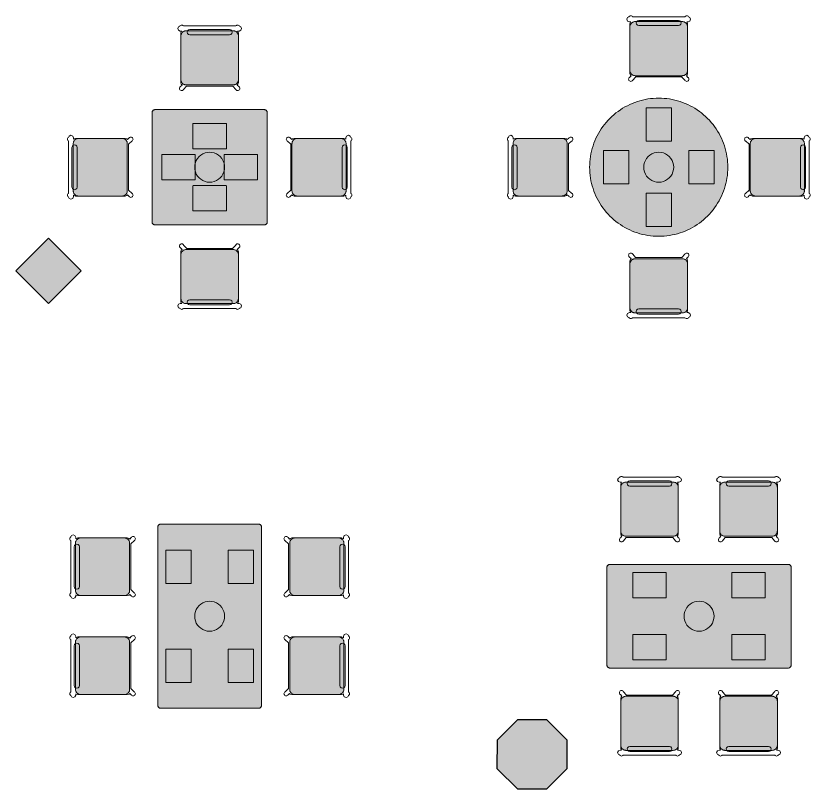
# Model space of a CAD drawing. Extents: x 2172.2 to 2210.6, y 415.3 to 458.1.
# Drawn here: x 2197.55 to 2204.45, y 428.21 to 434.93 of the extents above; entities that cross this region are included whole.
import ezdxf

# ---------------------------------------------------------------- set-up
doc = ezdxf.new("R2010")
doc.units = 0
for name, color, linetype, lineweight in [('AYAA_BR_CHAIRS', 7, 'CONTINUOUS', 18), ('AYAA_BR_COLUMNS', 8, 'CONTINUOUS', 30), ('AYAA_BR_FINE_DETAIL', 8, 'CONTINUOUS', 9), ('AYAA_BR_TABLES', 7, 'CONTINUOUS', 18), ('AYAA_BR_WALLS', 7, 'CONTINUOUS', 30)]:
    doc.layers.add(name, color=color, linetype=linetype, lineweight=lineweight)

# ---------------------------------------------------------------- blocks, each defined once
blk = doc.blocks.new('AYAA_BR_ARCHITECTURE')
at = {"layer": 'AYAA_BR_COLUMNS', "true_color": 0xc2b092}
for points in [[(8.11926, -1.283904), (7.83642, -1.566743), (7.553612, -1.283869), (7.83642, -1.001064)], [(11.911421, -5.785677), (11.734645, -5.608903), (11.734677, -5.358869), (11.911421, -5.182129), (12.161419, -5.182129), (12.338195, -5.358905), (12.338195, -5.608903), (12.161419, -5.785677)]]:
    blk.add_hatch(color=256, dxfattribs=at).paths.add_polyline_path(points)
at = {"layer": 'AYAA_BR_COLUMNS', "linetype": 'CONTINUOUS', "lineweight": -2}
for points in [[(8.11926, -1.283904), (7.83642, -1.566743), (7.553612, -1.283869), (7.83642, -1.001064)], [(11.911421, -5.785677), (11.734645, -5.608903), (11.734677, -5.358869), (11.911421, -5.182129), (12.161419, -5.182129), (12.338195, -5.358905), (12.338195, -5.608903), (12.161419, -5.785677)]]:
    blk.add_lwpolyline(points, close=True, dxfattribs=at)
blk = doc.blocks.new('AYAA_BR_TABLE_ROUND')
at = {"true_color": 0xefe8d6}
blk.add_hatch(color=256, dxfattribs=at).paths.add_polyline_path([(-0.523498, -0.293173), (-0.534604, -0.272394), (-0.544886, -0.251196), (-0.554328, -0.22961), (-0.562915, -0.20767), (-0.570634, -0.18541), (-0.577473, -0.162864), (-0.583422, -0.140067), (-0.588471, -0.117054), (-0.592613, -0.093861), (-0.595841, -0.070522), (-0.59815, -0.047075), (-0.599537, -0.023556), (-0.6, 0), (-0.599537, 0.023556), (-0.59815, 0.047075), (-0.595841, 0.070522), (-0.592613, 0.093861), (-0.588471, 0.117054), (-0.583422, 0.140067), (-0.577473, 0.162864), (-0.570634, 0.18541), (-0.562915, 0.20767), (-0.554328, 0.22961), (-0.544886, 0.251196), (-0.534604, 0.272394), (-0.523498, 0.293173), (-0.511584, 0.313499), (-0.498882, 0.333342), (-0.48541, 0.352671), (-0.47119, 0.371456), (-0.456244, 0.389669), (-0.440594, 0.40728), (-0.424264, 0.424264), (-0.40728, 0.440594), (-0.389669, 0.456244), (-0.371456, 0.47119), (-0.352671, 0.48541), (-0.333342, 0.498882), (-0.313499, 0.511584), (-0.293173, 0.523498), (-0.272394, 0.534604), (-0.251196, 0.544886), (-0.22961, 0.554328), (-0.20767, 0.562915), (-0.18541, 0.570634), (-0.162864, 0.577473), (-0.140067, 0.583422), (-0.117054, 0.588471), (-0.093861, 0.592613), (-0.070522, 0.595841), (-0.047075, 0.59815), (-0.023556, 0.599537), (0, 0.6), (0.023556, 0.599537), (0.047075, 0.59815), (0.070522, 0.595841), (0.093861, 0.592613), (0.117054, 0.588471), (0.140067, 0.583422), (0.162864, 0.577473), (0.18541, 0.570634), (0.20767, 0.562915), (0.22961, 0.554328), (0.251196, 0.544886), (0.272394, 0.534604), (0.293173, 0.523498), (0.313499, 0.511584), (0.333342, 0.498882), (0.352671, 0.48541), (0.371456, 0.47119), (0.389669, 0.456244), (0.40728, 0.440594), (0.424264, 0.424264), (0.440594, 0.40728), (0.456244, 0.389669), (0.47119, 0.371456), (0.48541, 0.352671), (0.498882, 0.333342), (0.511584, 0.313499), (0.523498, 0.293173), (0.534604, 0.272394), (0.544886, 0.251196), (0.554328, 0.22961), (0.562915, 0.20767), (0.570634, 0.18541), (0.577473, 0.162864), (0.583422, 0.140067), (0.588471, 0.117054), (0.592613, 0.093861), (0.595841, 0.070522), (0.59815, 0.047075), (0.599537, 0.023556), (0.6, 0), (0.599537, -0.023556), (0.59815, -0.047075), (0.595841, -0.070522), (0.592613, -0.093861), (0.588471, -0.117054), (0.583422, -0.140067), (0.577473, -0.162864), (0.570634, -0.18541), (0.562915, -0.20767), (0.554328, -0.22961), (0.544886, -0.251196), (0.534604, -0.272394), (0.523498, -0.293173), (0.511584, -0.313499), (0.498882, -0.333342), (0.48541, -0.352671), (0.47119, -0.371456), (0.456244, -0.389669), (0.440594, -0.40728), (0.424264, -0.424264), (0.40728, -0.440594), (0.389669, -0.456244), (0.371456, -0.47119), (0.352671, -0.48541), (0.333342, -0.498882), (0.313499, -0.511584), (0.293173, -0.523498), (0.272394, -0.534604), (0.251196, -0.544886), (0.22961, -0.554328), (0.20767, -0.562915), (0.18541, -0.570634), (0.162864, -0.577473), (0.140067, -0.583422), (0.117054, -0.588471), (0.093861, -0.592613), (0.070522, -0.595841), (0.047075, -0.59815), (0.023556, -0.599537), (0, -0.6), (-0.023556, -0.599537), (-0.047075, -0.59815), (-0.070522, -0.595841), (-0.093861, -0.592613), (-0.117054, -0.588471), (-0.140067, -0.583422), (-0.162864, -0.577473), (-0.18541, -0.570634), (-0.20767, -0.562915), (-0.22961, -0.554328), (-0.251196, -0.544886), (-0.272394, -0.534604), (-0.293173, -0.523498), (-0.313499, -0.511584), (-0.333342, -0.498882), (-0.352671, -0.48541), (-0.371456, -0.47119), (-0.389669, -0.456244), (-0.40728, -0.440594), (-0.424264, -0.424264), (-0.440594, -0.40728), (-0.456244, -0.389669), (-0.47119, -0.371456), (-0.48541, -0.352671), (-0.498882, -0.333342), (-0.511584, -0.313499)])
at = {"color": 0, "linetype": 'CONTINUOUS', "lineweight": -2}
blk.add_lwpolyline([(-0.498882, -0.333342), (-0.511584, -0.313499), (-0.523498, -0.293173), (-0.534604, -0.272394), (-0.544886, -0.251196), (-0.554328, -0.22961), (-0.562915, -0.20767), (-0.570634, -0.18541), (-0.577473, -0.162864), (-0.583422, -0.140067), (-0.588471, -0.117054), (-0.592613, -0.093861), (-0.595841, -0.070522), (-0.59815, -0.047075), (-0.599537, -0.023556), (-0.6, 0), (-0.599537, 0.023556), (-0.59815, 0.047075), (-0.595841, 0.070522), (-0.592613, 0.093861), (-0.588471, 0.117054), (-0.583422, 0.140067), (-0.577473, 0.162864), (-0.570634, 0.18541), (-0.562915, 0.20767), (-0.554328, 0.22961), (-0.544886, 0.251196), (-0.534604, 0.272394), (-0.523498, 0.293173), (-0.511584, 0.313499), (-0.498882, 0.333342), (-0.48541, 0.352671), (-0.47119, 0.371456), (-0.456244, 0.389669), (-0.440594, 0.40728), (-0.424264, 0.424264), (-0.40728, 0.440594), (-0.389669, 0.456244), (-0.371456, 0.47119), (-0.352671, 0.48541), (-0.333342, 0.498882), (-0.313499, 0.511584), (-0.293173, 0.523498), (-0.272394, 0.534604), (-0.251196, 0.544886), (-0.22961, 0.554328), (-0.20767, 0.562915), (-0.18541, 0.570634), (-0.162864, 0.577473), (-0.140067, 0.583422), (-0.117054, 0.588471), (-0.093861, 0.592613), (-0.070522, 0.595841), (-0.047075, 0.59815), (-0.023556, 0.599537), (0, 0.6), (0.023556, 0.599537), (0.047075, 0.59815), (0.070522, 0.595841), (0.093861, 0.592613), (0.117054, 0.588471), (0.140067, 0.583422), (0.162864, 0.577473), (0.18541, 0.570634), (0.20767, 0.562915), (0.22961, 0.554328), (0.251196, 0.544886), (0.272394, 0.534604), (0.293173, 0.523498), (0.313499, 0.511584), (0.333342, 0.498882), (0.352671, 0.48541), (0.371456, 0.47119), (0.389669, 0.456244), (0.40728, 0.440594), (0.424264, 0.424264), (0.440594, 0.40728), (0.456244, 0.389669), (0.47119, 0.371456), (0.48541, 0.352671), (0.498882, 0.333342), (0.511584, 0.313499), (0.523498, 0.293173), (0.534604, 0.272394), (0.544886, 0.251196), (0.554328, 0.22961), (0.562915, 0.20767), (0.570634, 0.18541), (0.577473, 0.162864), (0.583422, 0.140067), (0.588471, 0.117054), (0.592613, 0.093861), (0.595841, 0.070522), (0.59815, 0.047075), (0.599537, 0.023556), (0.6, 0), (0.599537, -0.023556), (0.59815, -0.047075), (0.595841, -0.070522), (0.592613, -0.093861), (0.588471, -0.117054), (0.583422, -0.140067), (0.577473, -0.162864), (0.570634, -0.18541), (0.562915, -0.20767), (0.554328, -0.22961), (0.544886, -0.251196), (0.534604, -0.272394), (0.523498, -0.293173), (0.511584, -0.313499), (0.498882, -0.333342), (0.48541, -0.352671), (0.47119, -0.371456), (0.456244, -0.389669), (0.440594, -0.40728), (0.424264, -0.424264), (0.40728, -0.440594), (0.389669, -0.456244), (0.371456, -0.47119), (0.352671, -0.48541), (0.333342, -0.498882), (0.313499, -0.511584), (0.293173, -0.523498), (0.272394, -0.534604), (0.251196, -0.544886), (0.22961, -0.554328), (0.20767, -0.562915), (0.18541, -0.570634), (0.162864, -0.577473), (0.140067, -0.583422), (0.117054, -0.588471), (0.093861, -0.592613), (0.070522, -0.595841), (0.047075, -0.59815), (0.023556, -0.599537), (0, -0.6), (-0.023556, -0.599537), (-0.047075, -0.59815), (-0.070522, -0.595841), (-0.093861, -0.592613), (-0.117054, -0.588471), (-0.140067, -0.583422), (-0.162864, -0.577473), (-0.18541, -0.570634), (-0.20767, -0.562915), (-0.22961, -0.554328), (-0.251196, -0.544886), (-0.272394, -0.534604), (-0.293173, -0.523498), (-0.313499, -0.511584), (-0.333342, -0.498882), (-0.352671, -0.48541), (-0.371456, -0.47119), (-0.389669, -0.456244), (-0.40728, -0.440594), (-0.424264, -0.424264), (-0.440594, -0.40728), (-0.456244, -0.389669), (-0.47119, -0.371456), (-0.48541, -0.352671)], close=True, dxfattribs=at)
at = {"layer": 'AYAA_BR_FINE_DETAIL', "linetype": 'CONTINUOUS', "lineweight": -2}
for points in [[(-0.143999, 0.479733), (-0.143, 0.48), (0.143, 0.48), (0.143999, 0.479733), (0.144733, 0.478999), (0.145, 0.478), (0.145, 0.262), (0.144733, 0.261001), (0.143999, 0.260267), (0.143, 0.26), (-0.143, 0.26), (-0.143999, 0.260267), (-0.144733, 0.261001), (-0.145, 0.262), (-0.145, 0.478), (-0.144733, 0.478999)], [(-0.227, 0.11), (-0.226001, 0.109733), (-0.225267, 0.108999), (-0.225, 0.108), (-0.225, -0.108), (-0.225267, -0.108999), (-0.226001, -0.109733), (-0.227, -0.11), (-0.513, -0.11), (-0.513999, -0.109733), (-0.514733, -0.108999), (-0.515, -0.108), (-0.515, 0.108), (-0.514733, 0.108999), (-0.513999, 0.109733), (-0.513, 0.11)], [(-0.123637, 0.040172), (-0.115831, 0.059019), (-0.105172, 0.076412), (-0.091924, 0.091924), (-0.076412, 0.105172), (-0.059019, 0.115831), (-0.040172, 0.123637), (-0.020336, 0.128399), (0, 0.13), (0.020336, 0.128399), (0.040172, 0.123637), (0.059019, 0.115831), (0.076412, 0.105172), (0.091924, 0.091924), (0.105172, 0.076412), (0.115831, 0.059019), (0.123637, 0.040172), (0.128399, 0.020336), (0.13, 0), (0.128399, -0.020336), (0.123637, -0.040172), (0.115831, -0.059019), (0.105172, -0.076412), (0.091924, -0.091924), (0.076412, -0.105172), (0.059019, -0.115831), (0.040172, -0.123637), (0.020336, -0.128399), (0, -0.13), (-0.020336, -0.128399), (-0.040172, -0.123637), (-0.059019, -0.115831), (-0.076412, -0.105172), (-0.091924, -0.091924), (-0.105172, -0.076412), (-0.115831, -0.059019), (-0.123637, -0.040172), (-0.128399, -0.020336), (-0.13, 0), (-0.128399, 0.020336)], [(0.225, -0.108), (0.225, 0.108), (0.225267, 0.108999), (0.226001, 0.109733), (0.227, 0.11), (0.513, 0.11), (0.513999, 0.109733), (0.514733, 0.108999), (0.515, 0.108), (0.515, -0.108), (0.514733, -0.108999), (0.513999, -0.109733), (0.513, -0.11), (0.227, -0.11), (0.226001, -0.109733), (0.225267, -0.108999)], [(-0.143, -0.26), (0.143, -0.26), (0.143999, -0.260267), (0.144733, -0.261001), (0.145, -0.262), (0.145, -0.478), (0.144733, -0.478999), (0.143999, -0.479733), (0.143, -0.48), (-0.143, -0.48), (-0.143999, -0.479733), (-0.144733, -0.478999), (-0.145, -0.478), (-0.145, -0.262), (-0.144733, -0.261001), (-0.143999, -0.260267)]]:
    blk.add_lwpolyline(points, close=True, dxfattribs=at)
blk = doc.blocks.new('AYAA_BR_CHAIR_OLIVE')
at = {"true_color": 0xd7dec3}
blk.add_hatch(color=256, dxfattribs=at).paths.add_polyline_path([(-0.247475, -0.204863), (-0.248872, -0.200013), (-0.249717, -0.195038), (-0.25, -0.19), (-0.25, 0.19), (-0.249717, 0.195038), (-0.248872, 0.200013), (-0.247475, 0.204863), (-0.245544, 0.209525), (-0.243103, 0.213941), (-0.240182, 0.218057), (-0.23682, 0.22182), (-0.233057, 0.225182), (-0.228941, 0.228103), (-0.224525, 0.230544), (-0.219863, 0.232475), (-0.215013, 0.233872), (-0.210038, 0.234717), (-0.205, 0.235), (0.205, 0.235), (0.210038, 0.234717), (0.215013, 0.233872), (0.219863, 0.232475), (0.224525, 0.230544), (0.228941, 0.228103), (0.233057, 0.225182), (0.23682, 0.22182), (0.240182, 0.218057), (0.243103, 0.213941), (0.245544, 0.209525), (0.247475, 0.204863), (0.248872, 0.200013), (0.249717, 0.195038), (0.25, 0.19), (0.25, -0.19), (0.249717, -0.195038), (0.248872, -0.200013), (0.247475, -0.204863), (0.245544, -0.209525), (0.243103, -0.213941), (0.240182, -0.218057), (0.23682, -0.22182), (0.233057, -0.225182), (0.228941, -0.228103), (0.224525, -0.230544), (0.219863, -0.232475), (0.215013, -0.233872), (0.210038, -0.234717), (0.205, -0.235), (-0.205, -0.235), (-0.210038, -0.234717), (-0.215013, -0.233872), (-0.219863, -0.232475), (-0.224525, -0.230544), (-0.228941, -0.228103), (-0.233057, -0.225182), (-0.23682, -0.22182), (-0.240182, -0.218057), (-0.243103, -0.213941), (-0.245544, -0.209525)])
at = {"color": 0, "linetype": 'CONTINUOUS', "lineweight": -2}
for points in [[(-0.255, -0.233), (-0.242972, -0.233), (-0.245992, -0.22998), (-0.25, -0.215), (-0.25, 0.215), (-0.245992, 0.22998), (-0.240149, 0.235823), (-0.252556, 0.249383), (-0.254118, 0.250179), (-0.258321, 0.254382), (-0.26102, 0.259679), (-0.26195, 0.26555), (-0.26102, 0.271421), (-0.258321, 0.276718), (-0.254118, 0.280921), (-0.248821, 0.28362), (-0.24295, 0.28455), (-0.237079, 0.28362), (-0.231782, 0.280921), (-0.227579, 0.276718), (-0.22608, 0.273776), (-0.20172, 0.24715), (-0.200943, 0.245), (0.200943, 0.245), (0.20172, 0.24715), (0.22608, 0.273776), (0.227579, 0.276718), (0.231782, 0.280921), (0.237079, 0.28362), (0.24295, 0.28455), (0.248821, 0.28362), (0.254118, 0.280921), (0.258321, 0.276718), (0.26102, 0.271421), (0.26195, 0.26555), (0.26102, 0.259679), (0.258321, 0.254382), (0.254118, 0.250179), (0.252556, 0.249383), (0.240149, 0.235823), (0.245992, 0.22998), (0.25, 0.215), (0.25, -0.215), (0.245992, -0.22998), (0.242972, -0.233), (0.255, -0.233), (0.270556, -0.239444), (0.277, -0.255), (0.270556, -0.270556), (0.259027, -0.275332), (0.258321, -0.276718), (0.254118, -0.280921), (0.248821, -0.28362), (0.24295, -0.28455), (0.237079, -0.28362), (0.231782, -0.280921), (0.227861, -0.277), (-0.227861, -0.277), (-0.231782, -0.280921), (-0.237079, -0.28362), (-0.24295, -0.28455), (-0.248821, -0.28362), (-0.254118, -0.280921), (-0.258321, -0.276718), (-0.259027, -0.275332), (-0.270556, -0.270556), (-0.277, -0.255), (-0.270556, -0.239444)], [(-0.247475, -0.204863), (-0.248872, -0.200013), (-0.249717, -0.195038), (-0.25, -0.19), (-0.25, 0.19), (-0.249717, 0.195038), (-0.248872, 0.200013), (-0.247475, 0.204863), (-0.245544, 0.209525), (-0.243103, 0.213941), (-0.240182, 0.218057), (-0.23682, 0.22182), (-0.233057, 0.225182), (-0.228941, 0.228103), (-0.224525, 0.230544), (-0.219863, 0.232475), (-0.215013, 0.233872), (-0.210038, 0.234717), (-0.205, 0.235), (0.205, 0.235), (0.210038, 0.234717), (0.215013, 0.233872), (0.219863, 0.232475), (0.224525, 0.230544), (0.228941, 0.228103), (0.233057, 0.225182), (0.23682, 0.22182), (0.240182, 0.218057), (0.243103, 0.213941), (0.245544, 0.209525), (0.247475, 0.204863), (0.248872, 0.200013), (0.249717, 0.195038), (0.25, 0.19), (0.25, -0.19), (0.249717, -0.195038), (0.248872, -0.200013), (0.247475, -0.204863), (0.245544, -0.209525), (0.243103, -0.213941), (0.240182, -0.218057), (0.23682, -0.22182), (0.233057, -0.225182), (0.228941, -0.228103), (0.224525, -0.230544), (0.219863, -0.232475), (0.215013, -0.233872), (0.210038, -0.234717), (0.205, -0.235), (-0.205, -0.235), (-0.210038, -0.234717), (-0.215013, -0.233872), (-0.219863, -0.232475), (-0.224525, -0.230544), (-0.228941, -0.228103), (-0.233057, -0.225182), (-0.23682, -0.22182), (-0.240182, -0.218057), (-0.243103, -0.213941), (-0.245544, -0.209525)], [(-0.183735, -0.203506), (-0.1725, -0.2005), (0.1725, -0.2005), (0.183735, -0.203506), (0.191994, -0.211765), (0.195, -0.223), (0.191994, -0.234235), (0.183735, -0.242494), (0.1725, -0.2455), (-0.1725, -0.2455), (-0.183735, -0.242494), (-0.191994, -0.234235), (-0.195, -0.223), (-0.191994, -0.211765)]]:
    blk.add_lwpolyline(points, close=True, dxfattribs=at)
blk = doc.blocks.new('AYAA_BR_TABLE_SQUARE')
at = {"true_color": 0xefe8d6}
blk.add_hatch(color=256, dxfattribs=at).paths.add_polyline_path([(-0.5, -0.475), (-0.5, 0.475), (-0.499786, 0.478263), (-0.499148, 0.48147), (-0.498097, 0.484567), (-0.496651, 0.4875), (-0.494834, 0.490219), (-0.492678, 0.492678), (-0.490219, 0.494834), (-0.4875, 0.496651), (-0.484567, 0.498097), (-0.48147, 0.499148), (-0.478263, 0.499786), (-0.475, 0.5), (0.475, 0.5), (0.478263, 0.499786), (0.48147, 0.499148), (0.484567, 0.498097), (0.4875, 0.496651), (0.490219, 0.494834), (0.492678, 0.492678), (0.494834, 0.490219), (0.496651, 0.4875), (0.498097, 0.484567), (0.499148, 0.48147), (0.499786, 0.478263), (0.5, 0.475), (0.5, -0.475), (0.499786, -0.478263), (0.499148, -0.48147), (0.498097, -0.484567), (0.496651, -0.4875), (0.494834, -0.490219), (0.492678, -0.492678), (0.490219, -0.494834), (0.4875, -0.496651), (0.484567, -0.498097), (0.48147, -0.499148), (0.478263, -0.499786), (0.475, -0.5), (-0.475, -0.5), (-0.478263, -0.499786), (-0.48147, -0.499148), (-0.484567, -0.498097), (-0.4875, -0.496651), (-0.490219, -0.494834), (-0.492678, -0.492678), (-0.494834, -0.490219), (-0.496651, -0.4875), (-0.498097, -0.484567), (-0.499148, -0.48147), (-0.499786, -0.478263)])
at = {"color": 0, "linetype": 'CONTINUOUS', "lineweight": -2}
blk.add_lwpolyline([(-0.5, -0.475), (-0.5, 0.475), (-0.499786, 0.478263), (-0.499148, 0.48147), (-0.498097, 0.484567), (-0.496651, 0.4875), (-0.494834, 0.490219), (-0.492678, 0.492678), (-0.490219, 0.494834), (-0.4875, 0.496651), (-0.484567, 0.498097), (-0.48147, 0.499148), (-0.478263, 0.499786), (-0.475, 0.5), (0.475, 0.5), (0.478263, 0.499786), (0.48147, 0.499148), (0.484567, 0.498097), (0.4875, 0.496651), (0.490219, 0.494834), (0.492678, 0.492678), (0.494834, 0.490219), (0.496651, 0.4875), (0.498097, 0.484567), (0.499148, 0.48147), (0.499786, 0.478263), (0.5, 0.475), (0.5, -0.475), (0.499786, -0.478263), (0.499148, -0.48147), (0.498097, -0.484567), (0.496651, -0.4875), (0.494834, -0.490219), (0.492678, -0.492678), (0.490219, -0.494834), (0.4875, -0.496651), (0.484567, -0.498097), (0.48147, -0.499148), (0.478263, -0.499786), (0.475, -0.5), (-0.475, -0.5), (-0.478263, -0.499786), (-0.48147, -0.499148), (-0.484567, -0.498097), (-0.4875, -0.496651), (-0.490219, -0.494834), (-0.492678, -0.492678), (-0.494834, -0.490219), (-0.496651, -0.4875), (-0.498097, -0.484567), (-0.499148, -0.48147), (-0.499786, -0.478263)], close=True, dxfattribs=at)
at = {"layer": 'AYAA_BR_FINE_DETAIL', "linetype": 'CONTINUOUS', "lineweight": -2}
for points in [[(-0.144733, 0.378999), (-0.143999, 0.379733), (-0.143, 0.38), (0.143, 0.38), (0.143999, 0.379733), (0.144733, 0.378999), (0.145, 0.378), (0.145, 0.162), (0.144733, 0.161001), (0.143999, 0.160267), (0.143, 0.16), (-0.143, 0.16), (-0.143999, 0.160267), (-0.144733, 0.161001), (-0.145, 0.162), (-0.145, 0.378)], [(-0.127, 0.11), (-0.126001, 0.109733), (-0.125267, 0.108999), (-0.125, 0.108), (-0.125, -0.108), (-0.125267, -0.108999), (-0.126001, -0.109733), (-0.127, -0.11), (-0.413, -0.11), (-0.413999, -0.109733), (-0.414733, -0.108999), (-0.415, -0.108), (-0.415, 0.108), (-0.414733, 0.108999), (-0.413999, 0.109733), (-0.413, 0.11)], [(-0.123637, 0.040172), (-0.115831, 0.059019), (-0.105172, 0.076412), (-0.091924, 0.091924), (-0.076412, 0.105172), (-0.059019, 0.115831), (-0.040172, 0.123637), (-0.020336, 0.128399), (0, 0.13), (0.020336, 0.128399), (0.040172, 0.123637), (0.059019, 0.115831), (0.076412, 0.105172), (0.091924, 0.091924), (0.105172, 0.076412), (0.115831, 0.059019), (0.123637, 0.040172), (0.128399, 0.020336), (0.13, 0), (0.128399, -0.020336), (0.123637, -0.040172), (0.115831, -0.059019), (0.105172, -0.076412), (0.091924, -0.091924), (0.076412, -0.105172), (0.059019, -0.115831), (0.040172, -0.123637), (0.020336, -0.128399), (0, -0.13), (-0.020336, -0.128399), (-0.040172, -0.123637), (-0.059019, -0.115831), (-0.076412, -0.105172), (-0.091924, -0.091924), (-0.105172, -0.076412), (-0.115831, -0.059019), (-0.123637, -0.040172), (-0.128399, -0.020336), (-0.13, 0), (-0.128399, 0.020336)], [(0.127, 0.11), (0.413, 0.11), (0.413999, 0.109733), (0.414733, 0.108999), (0.415, 0.108), (0.415, -0.108), (0.414733, -0.108999), (0.413999, -0.109733), (0.413, -0.11), (0.127, -0.11), (0.126001, -0.109733), (0.125267, -0.108999), (0.125, -0.108), (0.125, 0.108), (0.125267, 0.108999), (0.126001, 0.109733)], [(-0.143999, -0.160267), (-0.143, -0.16), (0.143, -0.16), (0.143999, -0.160267), (0.144733, -0.161001), (0.145, -0.162), (0.145, -0.378), (0.144733, -0.378999), (0.143999, -0.379733), (0.143, -0.38), (-0.143, -0.38), (-0.143999, -0.379733), (-0.144733, -0.378999), (-0.145, -0.378), (-0.145, -0.162), (-0.144733, -0.161001)]]:
    blk.add_lwpolyline(points, close=True, dxfattribs=at)
blk = doc.blocks.new('AYAA_BR_CHAIR_IVORY')
at = {"true_color": 0xeee6d3}
blk.add_hatch(color=256, dxfattribs=at).paths.add_polyline_path([(-0.247475, -0.204863), (-0.248872, -0.200013), (-0.249717, -0.195038), (-0.25, -0.19), (-0.25, 0.19), (-0.249717, 0.195038), (-0.248872, 0.200013), (-0.247475, 0.204863), (-0.245544, 0.209525), (-0.243103, 0.213941), (-0.240182, 0.218057), (-0.23682, 0.22182), (-0.233057, 0.225182), (-0.228941, 0.228103), (-0.224525, 0.230544), (-0.219863, 0.232475), (-0.215013, 0.233872), (-0.210038, 0.234717), (-0.205, 0.235), (0.205, 0.235), (0.210038, 0.234717), (0.215013, 0.233872), (0.219863, 0.232475), (0.224525, 0.230544), (0.228941, 0.228103), (0.233057, 0.225182), (0.23682, 0.22182), (0.240182, 0.218057), (0.243103, 0.213941), (0.245544, 0.209525), (0.247475, 0.204863), (0.248872, 0.200013), (0.249717, 0.195038), (0.25, 0.19), (0.25, -0.19), (0.249717, -0.195038), (0.248872, -0.200013), (0.247475, -0.204863), (0.245544, -0.209525), (0.243103, -0.213941), (0.240182, -0.218057), (0.23682, -0.22182), (0.233057, -0.225182), (0.228941, -0.228103), (0.224525, -0.230544), (0.219863, -0.232475), (0.215013, -0.233872), (0.210038, -0.234717), (0.205, -0.235), (-0.205, -0.235), (-0.210038, -0.234717), (-0.215013, -0.233872), (-0.219863, -0.232475), (-0.224525, -0.230544), (-0.228941, -0.228103), (-0.233057, -0.225182), (-0.23682, -0.22182), (-0.240182, -0.218057), (-0.243103, -0.213941), (-0.245544, -0.209525)])
at = {"color": 0, "linetype": 'CONTINUOUS', "lineweight": -2}
for points in [[(-0.255, -0.233), (-0.242972, -0.233), (-0.245992, -0.22998), (-0.25, -0.215), (-0.25, 0.215), (-0.245992, 0.22998), (-0.240149, 0.235823), (-0.252556, 0.249383), (-0.254118, 0.250179), (-0.258321, 0.254382), (-0.26102, 0.259679), (-0.26195, 0.26555), (-0.26102, 0.271421), (-0.258321, 0.276718), (-0.254118, 0.280921), (-0.248821, 0.28362), (-0.24295, 0.28455), (-0.237079, 0.28362), (-0.231782, 0.280921), (-0.227579, 0.276718), (-0.22608, 0.273776), (-0.20172, 0.24715), (-0.200943, 0.245), (0.200943, 0.245), (0.20172, 0.24715), (0.22608, 0.273776), (0.227579, 0.276718), (0.231782, 0.280921), (0.237079, 0.28362), (0.24295, 0.28455), (0.248821, 0.28362), (0.254118, 0.280921), (0.258321, 0.276718), (0.26102, 0.271421), (0.26195, 0.26555), (0.26102, 0.259679), (0.258321, 0.254382), (0.254118, 0.250179), (0.252556, 0.249383), (0.240149, 0.235823), (0.245992, 0.22998), (0.25, 0.215), (0.25, -0.215), (0.245992, -0.22998), (0.242972, -0.233), (0.255, -0.233), (0.270556, -0.239444), (0.277, -0.255), (0.270556, -0.270556), (0.259027, -0.275332), (0.258321, -0.276718), (0.254118, -0.280921), (0.248821, -0.28362), (0.24295, -0.28455), (0.237079, -0.28362), (0.231782, -0.280921), (0.227861, -0.277), (-0.227861, -0.277), (-0.231782, -0.280921), (-0.237079, -0.28362), (-0.24295, -0.28455), (-0.248821, -0.28362), (-0.254118, -0.280921), (-0.258321, -0.276718), (-0.259027, -0.275332), (-0.270556, -0.270556), (-0.277, -0.255), (-0.270556, -0.239444)], [(-0.247475, -0.204863), (-0.248872, -0.200013), (-0.249717, -0.195038), (-0.25, -0.19), (-0.25, 0.19), (-0.249717, 0.195038), (-0.248872, 0.200013), (-0.247475, 0.204863), (-0.245544, 0.209525), (-0.243103, 0.213941), (-0.240182, 0.218057), (-0.23682, 0.22182), (-0.233057, 0.225182), (-0.228941, 0.228103), (-0.224525, 0.230544), (-0.219863, 0.232475), (-0.215013, 0.233872), (-0.210038, 0.234717), (-0.205, 0.235), (0.205, 0.235), (0.210038, 0.234717), (0.215013, 0.233872), (0.219863, 0.232475), (0.224525, 0.230544), (0.228941, 0.228103), (0.233057, 0.225182), (0.23682, 0.22182), (0.240182, 0.218057), (0.243103, 0.213941), (0.245544, 0.209525), (0.247475, 0.204863), (0.248872, 0.200013), (0.249717, 0.195038), (0.25, 0.19), (0.25, -0.19), (0.249717, -0.195038), (0.248872, -0.200013), (0.247475, -0.204863), (0.245544, -0.209525), (0.243103, -0.213941), (0.240182, -0.218057), (0.23682, -0.22182), (0.233057, -0.225182), (0.228941, -0.228103), (0.224525, -0.230544), (0.219863, -0.232475), (0.215013, -0.233872), (0.210038, -0.234717), (0.205, -0.235), (-0.205, -0.235), (-0.210038, -0.234717), (-0.215013, -0.233872), (-0.219863, -0.232475), (-0.224525, -0.230544), (-0.228941, -0.228103), (-0.233057, -0.225182), (-0.23682, -0.22182), (-0.240182, -0.218057), (-0.243103, -0.213941), (-0.245544, -0.209525)], [(-0.183735, -0.203506), (-0.1725, -0.2005), (0.1725, -0.2005), (0.183735, -0.203506), (0.191994, -0.211765), (0.195, -0.223), (0.191994, -0.234235), (0.183735, -0.242494), (0.1725, -0.2455), (-0.1725, -0.2455), (-0.183735, -0.242494), (-0.191994, -0.234235), (-0.195, -0.223), (-0.191994, -0.211765)]]:
    blk.add_lwpolyline(points, close=True, dxfattribs=at)
blk = doc.blocks.new('AYAA_BR_TABLE_FOUR_RECT')
at = {"true_color": 0xefe8d6}
blk.add_hatch(color=256, dxfattribs=at).paths.add_polyline_path([(-0.794834, -0.440219), (-0.796651, -0.4375), (-0.798097, -0.434567), (-0.799148, -0.43147), (-0.799786, -0.428263), (-0.8, -0.425), (-0.8, 0.425), (-0.799786, 0.428263), (-0.799148, 0.43147), (-0.798097, 0.434567), (-0.796651, 0.4375), (-0.794834, 0.440219), (-0.792678, 0.442678), (-0.790219, 0.444834), (-0.7875, 0.446651), (-0.784567, 0.448097), (-0.78147, 0.449148), (-0.778263, 0.449786), (-0.775, 0.45), (0.775, 0.45), (0.778263, 0.449786), (0.78147, 0.449148), (0.784567, 0.448097), (0.7875, 0.446651), (0.790219, 0.444834), (0.792678, 0.442678), (0.794834, 0.440219), (0.796651, 0.4375), (0.798097, 0.434567), (0.799148, 0.43147), (0.799786, 0.428263), (0.8, 0.425), (0.8, -0.425), (0.799786, -0.428263), (0.799148, -0.43147), (0.798097, -0.434567), (0.796651, -0.4375), (0.794834, -0.440219), (0.792678, -0.442678), (0.790219, -0.444834), (0.7875, -0.446651), (0.784567, -0.448097), (0.78147, -0.449148), (0.778263, -0.449786), (0.775, -0.45), (-0.775, -0.45), (-0.778263, -0.449786), (-0.78147, -0.449148), (-0.784567, -0.448097), (-0.7875, -0.446651), (-0.790219, -0.444834), (-0.792678, -0.442678)])
at = {"color": 0, "linetype": 'CONTINUOUS', "lineweight": -2}
blk.add_lwpolyline([(-0.8, -0.425), (-0.8, 0.425), (-0.799786, 0.428263), (-0.799148, 0.43147), (-0.798097, 0.434567), (-0.796651, 0.4375), (-0.794834, 0.440219), (-0.792678, 0.442678), (-0.790219, 0.444834), (-0.7875, 0.446651), (-0.784567, 0.448097), (-0.78147, 0.449148), (-0.778263, 0.449786), (-0.775, 0.45), (0.775, 0.45), (0.778263, 0.449786), (0.78147, 0.449148), (0.784567, 0.448097), (0.7875, 0.446651), (0.790219, 0.444834), (0.792678, 0.442678), (0.794834, 0.440219), (0.796651, 0.4375), (0.798097, 0.434567), (0.799148, 0.43147), (0.799786, 0.428263), (0.8, 0.425), (0.8, -0.425), (0.799786, -0.428263), (0.799148, -0.43147), (0.798097, -0.434567), (0.796651, -0.4375), (0.794834, -0.440219), (0.792678, -0.442678), (0.790219, -0.444834), (0.7875, -0.446651), (0.784567, -0.448097), (0.78147, -0.449148), (0.778263, -0.449786), (0.775, -0.45), (-0.775, -0.45), (-0.778263, -0.449786), (-0.78147, -0.449148), (-0.784567, -0.448097), (-0.7875, -0.446651), (-0.790219, -0.444834), (-0.792678, -0.442678), (-0.794834, -0.440219), (-0.796651, -0.4375), (-0.798097, -0.434567), (-0.799148, -0.43147), (-0.799786, -0.428263)], close=True, dxfattribs=at)
at = {"layer": 'AYAA_BR_FINE_DETAIL', "linetype": 'CONTINUOUS', "lineweight": -2}
for points in [[(-0.575, 0.378), (-0.574733, 0.378999), (-0.573999, 0.379733), (-0.573, 0.38), (-0.287, 0.38), (-0.286001, 0.379733), (-0.285267, 0.378999), (-0.285, 0.378), (-0.285, 0.162), (-0.285267, 0.161001), (-0.286001, 0.160267), (-0.287, 0.16), (-0.573, 0.16), (-0.573999, 0.160267), (-0.574733, 0.161001), (-0.575, 0.162)], [(0.285267, 0.378999), (0.286001, 0.379733), (0.287, 0.38), (0.573, 0.38), (0.573999, 0.379733), (0.574733, 0.378999), (0.575, 0.378), (0.575, 0.162), (0.574733, 0.161001), (0.573999, 0.160267), (0.573, 0.16), (0.287, 0.16), (0.286001, 0.160267), (0.285267, 0.161001), (0.285, 0.162), (0.285, 0.378)], [(-0.123637, 0.040172), (-0.115831, 0.059019), (-0.105172, 0.076412), (-0.091924, 0.091924), (-0.076412, 0.105172), (-0.059019, 0.115831), (-0.040172, 0.123637), (-0.020336, 0.128399), (0, 0.13), (0.020336, 0.128399), (0.040172, 0.123637), (0.059019, 0.115831), (0.076412, 0.105172), (0.091924, 0.091924), (0.105172, 0.076412), (0.115831, 0.059019), (0.123637, 0.040172), (0.128399, 0.020336), (0.13, 0), (0.128399, -0.020336), (0.123637, -0.040172), (0.115831, -0.059019), (0.105172, -0.076412), (0.091924, -0.091924), (0.076412, -0.105172), (0.059019, -0.115831), (0.040172, -0.123637), (0.020336, -0.128399), (0, -0.13), (-0.020336, -0.128399), (-0.040172, -0.123637), (-0.059019, -0.115831), (-0.076412, -0.105172), (-0.091924, -0.091924), (-0.105172, -0.076412), (-0.115831, -0.059019), (-0.123637, -0.040172), (-0.128399, -0.020336), (-0.13, 0), (-0.128399, 0.020336)], [(-0.573, -0.16), (-0.287, -0.16), (-0.286001, -0.160267), (-0.285267, -0.161001), (-0.285, -0.162), (-0.285, -0.378), (-0.285267, -0.378999), (-0.286001, -0.379733), (-0.287, -0.38), (-0.573, -0.38), (-0.573999, -0.379733), (-0.574733, -0.378999), (-0.575, -0.378), (-0.575, -0.162), (-0.574733, -0.161001), (-0.573999, -0.160267)], [(0.287, -0.16), (0.573, -0.16), (0.573999, -0.160267), (0.574733, -0.161001), (0.575, -0.162), (0.575, -0.378), (0.574733, -0.378999), (0.573999, -0.379733), (0.573, -0.38), (0.287, -0.38), (0.286001, -0.379733), (0.285267, -0.378999), (0.285, -0.378), (0.285, -0.162), (0.285267, -0.161001), (0.286001, -0.160267)]]:
    blk.add_lwpolyline(points, close=True, dxfattribs=at)

msp = doc.modelspace()

# ---------------------------------------------------------------- block references
at = {"layer": 'AYAA_BR_CHAIRS', "linetype": 'CONTINUOUS'}
for name, p, rotation in [('AYAA_BR_CHAIR_OLIVE', (2203.1364, 434.6461), -179.99999499104388), ('AYAA_BR_CHAIR_OLIVE', (2199.2364, 434.5661), -179.99999499104388), ('AYAA_BR_CHAIR_OLIVE', (2198.2864, 433.6161), -90.00000250447806), ('AYAA_BR_CHAIR_IVORY', (2200.1864, 433.6161), 90.00000250447806), ('AYAA_BR_CHAIR_OLIVE', (2202.1064, 433.6161), -89.99999931675467), ('AYAA_BR_CHAIR_OLIVE', (2204.1664, 433.6161), 90.00000250447806), ('AYAA_BR_CHAIR_OLIVE', (2203.0564, 430.6461), -179.99999499104388), ('AYAA_BR_CHAIR_IVORY', (2203.9164, 430.6461), -179.99999499104388), ('AYAA_BR_CHAIR_OLIVE', (2198.3064, 430.1461), -89.99999931675467), ('AYAA_BR_CHAIR_OLIVE', (2200.1664, 430.1461), 90.00000250447806), ('AYAA_BR_CHAIR_OLIVE', (2198.3064, 429.2861), -89.99999931675467), ('AYAA_BR_CHAIR_OLIVE', (2200.1664, 429.2861), 90.00000250447806)]:
    msp.add_blockref(name, p, dxfattribs=dict(at, rotation=rotation))
for name, p in [('AYAA_BR_CHAIR_IVORY', (2199.2364, 432.6661)), ('AYAA_BR_CHAIR_OLIVE', (2203.1364, 432.5861)), ('AYAA_BR_CHAIR_OLIVE', (2203.0564, 428.7861)), ('AYAA_BR_CHAIR_IVORY', (2203.9164, 428.7861))]:
    msp.add_blockref(name, p, dxfattribs=at)
at = {"layer": 'AYAA_BR_TABLES', "linetype": 'CONTINUOUS', "rotation": 90.00000250447806}
for name, p in [('AYAA_BR_TABLE_ROUND', (2203.1364, 433.6161)), ('AYAA_BR_TABLE_FOUR_RECT', (2199.2364, 429.7161))]:
    msp.add_blockref(name, p, dxfattribs=at)
at = {"layer": 'AYAA_BR_TABLES', "linetype": 'CONTINUOUS'}
for name, p in [('AYAA_BR_TABLE_SQUARE', (2199.2364, 433.6161)), ('AYAA_BR_TABLE_FOUR_RECT', (2203.4864, 429.7161))]:
    msp.add_blockref(name, p, dxfattribs=at)
at = {"layer": 'AYAA_BR_WALLS'}
msp.add_blockref('AYAA_BR_ARCHITECTURE', (2190, 434), dxfattribs=at)

doc.saveas('drawing.dxf')
